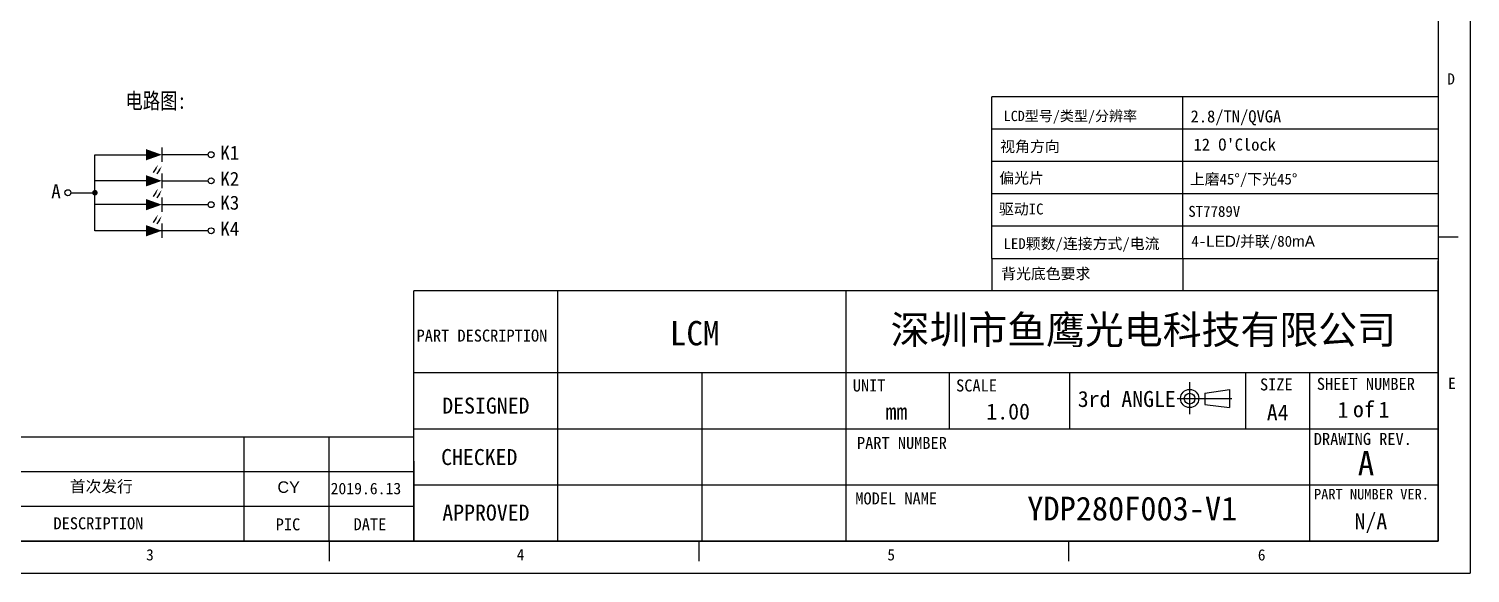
# Model space of a CAD drawing. Header units: millimetres. Extents: x 208 to 583, y 377 to 638.
# Drawn here: x 346.1 to 582.8, y 377.2 to 466.6 of the extents above; entities that cross this region are included whole.
import ezdxf
from ezdxf.enums import TextEntityAlignment as Align

# ---------------------------------------------------------------- set-up
doc = ezdxf.new("R2010")
doc.units = ezdxf.units.MM
doc.layers.add('D', color=4, linetype='Continuous')
doc.layers.add('text', color=4, linetype='Continuous')
doc.layers.add('FRAME', color=6, linetype='Continuous', lineweight=13)
doc.styles.add('宋', font='', dxfattribs={"height": 2})
doc.styles.add('宋体', font='')
doc.styles.add('黑体', font='')
doc.styles.get('宋').set_extended_font_data('SimSun')
doc.styles.get('宋体').set_extended_font_data('SimSun')
doc.styles.get('黑体').set_extended_font_data('楷体_GB2312')

# ---------------------------------------------------------------- blocks, each defined once
blk = doc.blocks.new('THIRD-PROJ_BL0')
at = {"linetype": 'Continuous'}
blk.add_line((257.13, 38.11), (257.13, 34.11), dxfattribs=at)
at = {"color": 7, "linetype": 'Continuous'}
for p, q in [((255.59, 36.06), (262.41, 36.06)), ((259.04, 36.73), (262.11, 37.22)), ((259.04, 36.73), (259.04, 35.31)), ((262.11, 37.22), (262.11, 34.94)), ((259.04, 35.31), (262.11, 34.94))]:
    blk.add_line(p, q, dxfattribs=at)
for centre, radius in [((257.13, 36.08), 1.14), ((257.13, 36.06), 0.67)]:
    blk.add_circle(centre, radius, dxfattribs=at)

msp = doc.modelspace()

# ---------------------------------------------------------------- linework, layer by layer
at = {"color": 7, "linetype": 'Continuous'}
for p in [(582.816, 637.68), (207.911, 377.22)]:
    msp.add_line(p, (582.816, 377.22), dxfattribs=at)
at = {"linetype": 'Continuous'}
for p, q in [((577.554, 632.419), (577.554, 382.482)), ((577.554, 432.469), (580.843, 432.469)), ((213.172, 382.482), (577.554, 382.482)), ((395.376, 382.482), (395.376, 379.193)), ((456.111, 382.482), (456.111, 379.193)), ((516.846, 382.482), (516.846, 379.193))]:
    msp.add_line(p, q, dxfattribs=at)
at = {"color": 4, "linetype": 'Continuous'}
for p, q in [((577.554, 455.432), (504.221, 455.432)), ((504.221, 428.897), (504.221, 455.432)), ((535.612, 428.897), (535.612, 455.432)), ((577.554, 450.125), (504.221, 450.125)), ((577.554, 444.818), (504.221, 444.818)), ((577.554, 439.511), (504.221, 439.511)), ((577.554, 434.204), (504.221, 434.204)), ((577.554, 418.657), (577.554, 428.523)), ((409.307, 382.482), (409.307, 423.59)), ((577.554, 423.59), (409.307, 423.59)), ((432.985, 382.482), (432.985, 423.59)), ((480.342, 382.482), (480.342, 423.59)), ((504.221, 423.59), (504.221, 423.59)), ((577.554, 423.59), (504.221, 423.59)), ((480.342, 382.482), (480.342, 418.657)), ((577.554, 382.482), (577.554, 418.657)), ((480.342, 410.106), (409.307, 410.106)), ((456.664, 382.482), (456.664, 410.106)), ((577.554, 410.106), (480.342, 410.106)), ((497.311, 400.898), (497.311, 410.106)), ((517.043, 400.898), (517.043, 410.106)), ((545.983, 400.898), (545.983, 410.106)), ((556.507, 382.482), (556.507, 410.106)), ((480.342, 400.898), (409.307, 400.898)), ((577.554, 400.898), (480.342, 400.898)), ((409.307, 399.56), (316.785, 399.56)), ((381.419, 382.482), (381.419, 399.56)), ((395.363, 399.56), (395.363, 382.482)), ((409.307, 395.636), (409.307, 382.482)), ((409.307, 393.867), (316.785, 393.867)), ((480.342, 391.69), (409.307, 391.69)), ((577.554, 391.69), (480.342, 391.69)), ((409.307, 388.174), (316.785, 388.174)), ((409.307, 382.482), (296.409, 382.482)), ((480.342, 382.482), (409.307, 382.482)), ((577.554, 382.482), (480.342, 382.482))]:
    msp.add_line(p, q, dxfattribs=at)
at = {"color": 4}
for p, q in [((504.221, 428.897), (577.554, 428.897)), ((504.221, 428.897), (504.221, 423.59)), ((535.612, 428.897), (535.612, 423.59))]:
    msp.add_line(p, q, dxfattribs=at)
at = {"layer": 'D', "color": 2}
msp.add_circle((352.491, 439.705), 0.489, dxfattribs=at)
at = {"layer": 'text', "color": 2}
for p, q in [((356.924, 433.462), (356.924, 445.948)), ((356.924, 445.948), (365.291, 445.948)), ((375.522, 445.948), (367.915, 445.948)), ((365.291, 441.664), (356.924, 441.664)), ((367.915, 441.664), (375.522, 441.664)), ((352.98, 439.705), (356.924, 439.705)), ((365.291, 437.747), (356.924, 437.747)), ((367.915, 437.747), (375.522, 437.747)), ((366.295, 433.462), (356.924, 433.462)), ((375.522, 433.462), (366.295, 433.462))]:
    msp.add_line(p, q, dxfattribs=at)
at = {"layer": 'text', "color": 2, "flags": 128}
for points in [[(367.915, 447.136), (367.915, 444.761)], [(367.915, 442.851), (367.915, 440.476)], [(367.915, 438.934), (367.915, 436.559)], [(367.915, 434.65), (367.915, 432.275)]]:
    msp.add_lwpolyline(points, dxfattribs=at)
at = {"layer": 'text', "color": 2}
for points in [[(366.923, 443.687), (366.498, 443.011), (366.498, 443.011)], [(367.519, 443.461), (367.094, 442.785), (367.094, 442.785)], [(366.923, 439.77), (366.498, 439.094), (366.498, 439.094)], [(367.519, 439.544), (367.094, 438.867), (367.094, 438.867)], [(366.923, 435.486), (366.498, 434.809), (366.498, 434.809)], [(367.519, 435.26), (367.094, 434.583), (367.094, 434.583)]]:
    msp.add_lwpolyline(points, dxfattribs=at)
at = {"layer": 'text', "color": 2, "const_width": 0.453}
msp.add_lwpolyline([(357.151, 439.705, -1), (356.697, 439.705, -1)], format="xyb", close=True, dxfattribs=at)
at = {"layer": 'text', "color": 2}
for centre in [(376.011, 445.948), (376.011, 441.664), (376.011, 437.747), (376.011, 433.462)]:
    msp.add_circle(centre, 0.489, dxfattribs=at)
for points in [[(365.291, 446.882), (365.291, 445.014), (367.915, 445.948)], [(365.291, 446.882), (365.291, 445.014), (367.915, 445.948)], [(366.823, 443.75), (367.301, 444.29), (367.023, 443.624)], [(367.419, 443.524), (367.897, 444.063), (367.62, 443.398)], [(365.291, 442.598), (365.291, 440.73), (367.915, 441.664)], [(365.291, 442.598), (365.291, 440.73), (367.915, 441.664)], [(366.823, 439.833), (367.301, 440.373), (367.023, 439.707)], [(365.291, 438.681), (365.291, 436.813), (367.915, 437.747)], [(365.291, 438.681), (365.291, 436.813), (367.915, 437.747)], [(367.419, 439.607), (367.897, 440.146), (367.62, 439.481)], [(366.823, 435.549), (367.301, 436.088), (367.023, 435.423)], [(367.419, 435.323), (367.897, 435.862), (367.62, 435.197)], [(365.291, 434.397), (365.291, 432.528), (367.915, 433.462)], [(365.291, 434.397), (365.291, 432.528), (367.915, 433.462)]]:
    msp.add_solid(points, dxfattribs=at)

# ---------------------------------------------------------------- block references
at = {"color": 4, "linetype": 'Continuous', "xscale": 1.315458144000368, "yscale": 1.315458144000368, "zscale": 1.315458144000368}
msp.add_blockref('THIRD-PROJ_BL0', (198.493, 358.45), dxfattribs=at)

# ---------------------------------------------------------------- texts
at = {"color": 4, "linetype": 'Continuous', "style": '宋体'}
for s, height, p in [('D', 1.842, (579.057, 457.48)), ('PART DESCRIPTION', 1.97319, (409.76, 415.254)), ('UNIT', 1.9732, (481.41, 407.062)), ('SCALE', 1.9732, (498.379, 407.062)), ('3rd ANGLE', 2.6309, (518.359, 404.516)), ('SIZE', 1.9732, (548.288, 407.232)), ('SHEET NUMBER', 1.97319, (557.628, 407.328)), ('E', 1.842, (579.2, 407.485)), ('DRAWING REV.', 1.97319, (557.131, 398.283)), ('PART NUMBER', 1.97319, (482.097, 397.631)), ('PART NUMBER VER.', 1.7346, (557.166, 389.326)), ('MODEL NAME', 1.9732, (481.825, 388.509)), ('3', 1.842, (365.345, 379.319)), ('4', 1.842, (426.209, 379.34)), ('5', 1.842, (487.087, 379.319)), ('6', 1.842, (547.941, 379.308))]:
    msp.add_text(s, height=height, dxfattribs=at).set_placement(p)
at = {"color": 0, "linetype": 'Continuous', "style": '宋体'}
for s, height, rotation, p in [('LCD型号/类型/分辨率', 1.69162, 359.99988, (517.159, 451.469)), ('视角方向', 1.7901, 359.99988, (510.507, 446.403)), ('偏光片', 1.7901, 0.00012, (509.127, 441.236)), ('驱动IC', 1.7901, 0.00012, (509.078, 436.139)), ('LED颗数/连接方式/电流', 1.79008, 0.00012, (518.971, 430.452)), ('背光底色要求', 1.7901, 0.00012, (513.113, 425.525))]:
    msp.add_text(s, height=height, rotation=rotation, dxfattribs=at).set_placement(p, align=Align.CENTER)
at = {"color": 1, "linetype": 'Continuous', "style": '宋体'}
for s, height, p in [('LCM ', 3.9957, (456.801, 414.641)), ('A', 3.996, (565.71, 393.265))]:
    msp.add_text(s, height=height, dxfattribs=at).set_placement(p, align=Align.CENTER)
at = {"color": 4, "linetype": 'Continuous', "style": '宋体'}
for s, height, p in [('DESIGNED', 2.6309, (421.146, 403.432)), ('1.00', 2.6309, (506.93, 402.458)), ('A4', 2.6309, (551.201, 402.299)), ('1', 2.631, (561.917, 402.734)), ('of', 2.6309, (565.353, 402.838)), ('1', 2.631, (568.674, 402.784)), ('mm', 2.6309, (488.579, 402.458)), ('CHECKED', 2.6309, (420.057, 394.978)), ('APPROVED', 2.6309, (421.146, 385.855)), ('DESCRIPTION', 1.97319, (357.5, 384.423)), ('DATE', 1.9732, (402.102, 384.276)), ('N/A', 2.6309, (566.511, 384.442))]:
    msp.add_text(s, height=height, dxfattribs=at).set_placement(p, align=Align.CENTER)
msp.add_text('PIC', height=1.9732, rotation=0.26479, dxfattribs=at).set_placement((388.643, 384.245), align=Align.CENTER)
at = {"color": 1, "attachment_point": 1, "style": '宋体'}
for s, insert, char_height, width in [("12 O'Clock", (537.373, 448.61), 1.9902, 62.32196), ('4-{\\fArial|b0|i0|c0|p32;LED/}并联/80{\\fArial|b0|i0|c0|p32;mA}', (537.021, 432.632), 1.79115, 22.81112)]:
    msp.add_mtext(s, dxfattribs=dict(at, insert=insert, char_height=char_height, width=width))
at = {"color": 2, "attachment_point": 1}
for s, insert, char_height, width, style in [('{\\fSimSun|b1|i0|c134|p2;\\C4;深圳市鱼鹰光电科技有限公司}', (487.63, 419.541), 4.68, 92.06179, '黑体'), ('\\pi18.1132;{\\C1;首次发行}', (334.699, 392.412), 1.89452, 46.72011, '宋体'), ('{\\fArial|b0|i0|c0|p32;\\C1;CY}', (386.909, 392.3), 1.89452, 13.94386, '宋体'), ('{\\C1; 2019.6.13}', (394.347, 392.072), 1.89452, 13.94386, '宋'), ('\\pi11.78;{\\C1;YDP280F003-V1}', (498.289, 389.784), 3.9, 50.58156, '宋体')]:
    msp.add_mtext(s, dxfattribs=dict(at, insert=insert, char_height=char_height, width=width, style=style))
at = {"color": 1, "style": '宋体'}
for tag, p, height in [('2.8/TN/QVGA', (536.89, 451.256), 1.99), ('上磨45°/下光45°', (536.763, 441.058), 1.791), ('ST7789V', (536.52, 435.746), 1.791)]:
    msp.add_attdef(tag, p, '', height=height, dxfattribs=at)
at = {"layer": 'D', "color": 2, "char_height": 2.29634, "attachment_point": 1}
for s, insert in [('{\\fSimSun|b0|i0|c134|p2;K1}', (377.512, 447.425)), ('{\\fSimSun|b0|i0|c134|p2;K2}', (377.512, 443.141)), ('{\\fSimSun|b0|i0|c134|p2;A}', (349.755, 441.094)), ('{\\fSimSun|b0|i0|c134|p2;K3}', (377.512, 439.224)), ('{\\fSimSun|b0|i0|c134|p2;K4}', (377.512, 434.94))]:
    msp.add_mtext(s, dxfattribs=dict(at, insert=insert))
at = {"layer": 'FRAME', "color": 4, "style": '宋体', "width": 0.8}
msp.add_text('电路图:', height=2.6157, dxfattribs=at).set_placement((361.936, 453.496))

doc.saveas('drawing.dxf')
